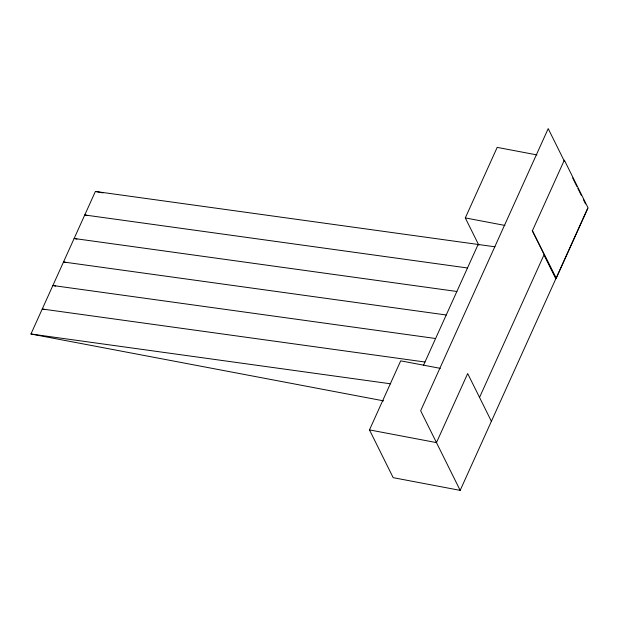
<?xml version="1.0" encoding="UTF-8"?>
<svg xmlns="http://www.w3.org/2000/svg" width="619" height="619" viewBox="0 0 619 619"><rect width="100%" height="100%" fill="white"/><g stroke="black" fill="none" stroke-linecap="round" stroke-linejoin="round"><path stroke-width="0.93" d="M383.641 400.872L30.95 334.005L95.388 191.464L494.976 246.795M587.717 208.232L460.172 490.372L393.189 477.667L369.473 429.903L400.702 360.838L440.326 368.359M478.858 245.209L465.31 217.919L497.189 147.384L536.913 154.912M423.419 365.465L478.116 244.459M532.456 230.647L564.342 160.12L588.05 207.876L556.164 278.411L532.294 230.624L556.164 278.411M479.539 397.421L543.977 254.889L555.831 278.767M467.484 267.973L84.757 214.979L87.604 215.513M456.861 291.479L74.125 238.485L76.973 239.027M446.229 314.994L63.502 261.999L66.341 262.541M435.606 338.508L52.87 285.514L55.718 286.048M424.974 362.014L42.239 309.02L45.086 309.562M30.95 334.005L390.721 383.819M465.31 217.919L504.934 225.432M95.388 191.464L102.971 192.904M369.473 429.903L436.465 442.608L467.685 373.543L491.393 421.307M564.52 161.513L548.202 128.628L420.657 410.768L460.172 490.372M572.683 177.947L576.978 186.605M577.837 188.331L581.272 195.256M583.423 199.581L585.566 203.906"/></g></svg>
